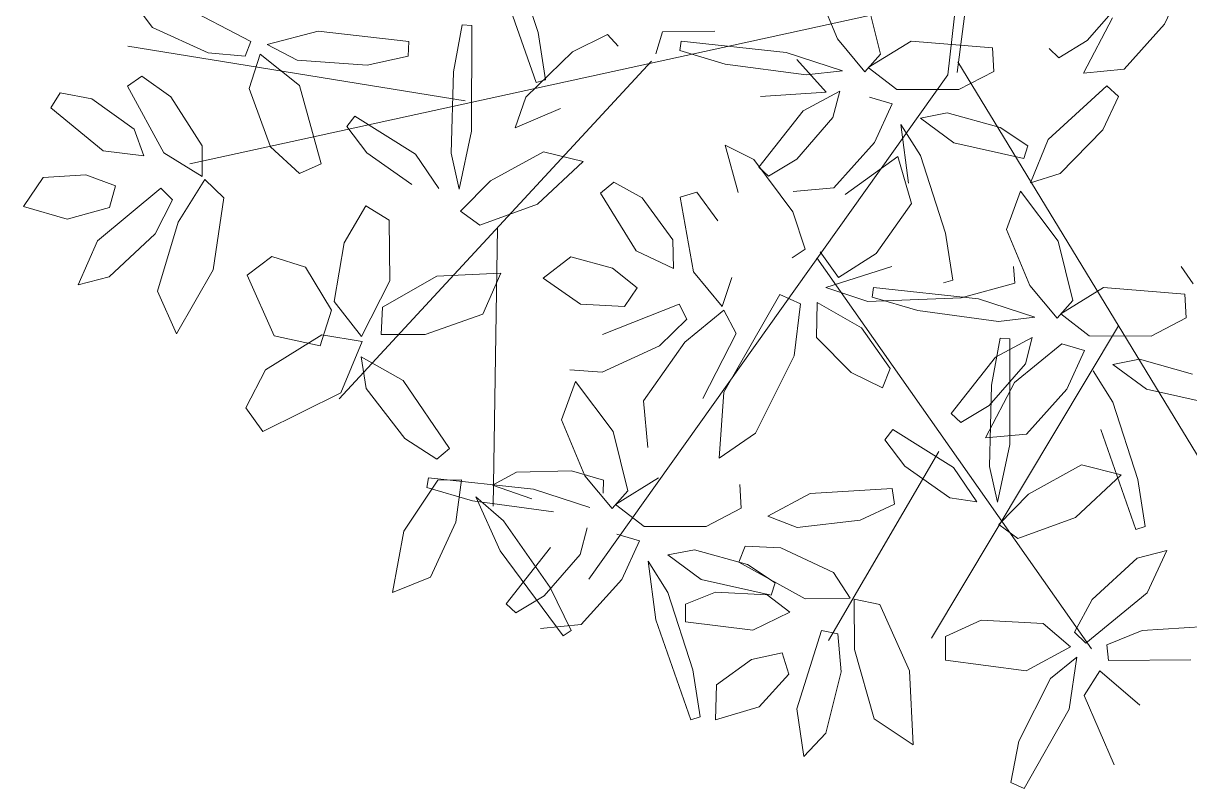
# Model space of a CAD drawing. Header units: inches. Extents: x 218980 to 233865, y 587194 to 599270.
# Drawn here: x 219076.251 to 219078.952, y 587477.676 to 587479.449 of the extents above; entities that cross this region are included whole.
import ezdxf

# ---------------------------------------------------------------- set-up
doc = ezdxf.new("R2010")
doc.units = ezdxf.units.IN
doc.header["$MEASUREMENT"] = 0
doc.layers.get('0').update_dxf_attribs({"lineweight": 0})
doc.layers.add('Proposed Urban Design', color=250, linetype='Continuous', lineweight=0)

# ---------------------------------------------------------------- blocks, each defined once
blk = doc.blocks.new('tree2')
at = {"color": 44}
for p, q in [((325197.4447, 3048392.6847), (325197.2803, 3048391.2113)), ((325197.512, 3048392.6512), (325197.3225, 3048391.221)), ((325197.3163, 3048391.5736), (325193.7676, 3048390.7982)), ((325195.0431, 3048391.0902), (325193.4813, 3048391.3439)), ((325195.9072, 3048391.2736), (325194.4594, 3048389.7096)), ((325197.3255, 3048391.2705), (325198.9193, 3048388.6524)), ((325197.2803, 3048391.2113), (325195.6173, 3048388.8744)), ((325195.1933, 3048390.5024), (325195.173, 3048389.2128)), ((325196.6734, 3048390.3632), (325197.9455, 3048388.5517)), ((325198.0709, 3048390.0475), (325197.2038, 3048388.6019)), ((325197.2375, 3048389.4655), (325196.7271, 3048388.5906))]:
    blk.add_line(p, q, dxfattribs=at)
at = {"color": 62}
for p, q in [((325195.3813, 3048391.4064), (325195.2654, 3048391.7654)), ((325195.2106, 3048391.6376), (325195.3728, 3048391.1756)), ((325196.6608, 3048391.6358), (325196.7689, 3048391.3769)), ((325196.9679, 3048391.3067), (325196.8995, 3048391.5822)), ((325193.5957, 3048391.4298), (325193.5089, 3048391.5436)), ((325195.03, 3048391.4418), (325194.9897, 3048391.2248)), ((325195.0746, 3048391.4397), (325195.03, 3048391.4418)), ((325195.0738, 3048390.9501), (325195.0746, 3048391.4397)), ((325194.1268, 3048391.3518), (325194.3621, 3048391.4133)), ((325194.3621, 3048391.4133), (325194.7824, 3048391.3655)), ((325194.7824, 3048391.3655), (325194.7802, 3048391.2965)), ((325195.4156, 3048391.1884), (325195.3813, 3048391.4064)), ((325196.7689, 3048391.3769), (325196.8946, 3048391.225)), ((325196.9114, 3048391.2445), (325197.1104, 3048391.3671)), ((325194.2658, 3048391.2783), (325194.1268, 3048391.3518)), ((325195.5406, 3048391.3175), (325195.3243, 3048391.107)), ((325194.5903, 3048391.2562), (325194.2658, 3048391.2783)), ((325194.7802, 3048391.2965), (325194.5903, 3048391.2562)), ((325196.8946, 3048391.225), (325196.9679, 3048391.3067)), ((325194.9897, 3048391.2248), (325194.9796, 3048390.8478)), ((325195.3728, 3048391.1756), (325195.4156, 3048391.1884)), ((325193.1239, 3048391.0582), (325193.1672, 3048391.1271)), ((325193.1672, 3048391.1271), (325193.3143, 3048391.0993)), ((325195.3243, 3048391.107), (325195.2756, 3048390.965)), ((325194.8131, 3048390.8435), (325194.5319, 3048391.0197)), ((325195.0165, 3048390.6819), (325195.0738, 3048390.9501)), ((325194.9796, 3048390.8478), (325195.0165, 3048390.6819)), ((325192.9969, 3048390.6016), (325193.0882, 3048390.7356))]:
    blk.add_line(p, q, dxfattribs=at)
at = {"color": 64}
for p, q in [((325198.2842, 3048391.4458), (325198.3672, 3048391.6246)), ((325193.7244, 3048391.5357), (325194.0512, 3048391.3651)), ((325197.9251, 3048391.3694), (325198.0925, 3048391.5617)), ((325198.0427, 3048391.4754), (325197.9085, 3048391.219)), ((325193.8534, 3048391.3128), (325193.5957, 3048391.4298)), ((325198.0971, 3048391.2368), (325198.2842, 3048391.4458)), ((325194.0512, 3048391.3651), (325194.0238, 3048391.2972)), ((325195.7035, 3048391.3977), (325195.5406, 3048391.3175)), ((325195.7524, 3048391.3432), (325195.7035, 3048391.3977)), ((325195.9277, 3048391.3085), (325195.9577, 3048391.4099)), ((325195.9577, 3048391.4099), (325196.2005, 3048391.4123)), ((325196.0442, 3048391.3672), (325196.0375, 3048391.323)), ((325196.5311, 3048391.3148), (325196.0442, 3048391.3672)), ((325197.1104, 3048391.3671), (325197.4861, 3048391.3361)), ((325197.7939, 3048391.2902), (325197.9251, 3048391.3694)), ((325194.0238, 3048391.2972), (325193.8534, 3048391.3128)), ((325196.0375, 3048391.323), (325196.249, 3048391.2602)), ((325196.7917, 3048391.2296), (325196.5311, 3048391.3148)), ((325197.4861, 3048391.3361), (325197.4929, 3048391.2265)), ((325197.7495, 3048391.3322), (325197.7939, 3048391.2902)), ((325194.043, 3048391.1478), (325194.0935, 3048391.3064)), ((325194.0935, 3048391.3064), (325194.2768, 3048391.1614)), ((325196.249, 3048391.2602), (325196.6229, 3048391.2103)), ((325196.5798, 3048391.2818), (325196.7169, 3048391.1311)), ((325193.4799, 3048391.158), (325193.5464, 3048391.205)), ((325193.5464, 3048391.205), (325193.6809, 3048391.1093)), ((325196.6229, 3048391.2103), (325196.7917, 3048391.2296)), ((325197.0431, 3048391.1428), (325196.9114, 3048391.2445)), ((325197.4929, 3048391.2265), (325197.3312, 3048391.1424)), ((325197.9085, 3048391.219), (325198.0971, 3048391.2368)), ((325193.6482, 3048390.8501), (325193.4799, 3048391.158)), ((325194.1413, 3048390.877), (325194.043, 3048391.1478)), ((325194.2768, 3048391.1614), (325194.3764, 3048390.7979)), ((325197.7445, 3048390.9111), (325198.0167, 3048391.1596)), ((325198.0167, 3048391.1596), (325198.0711, 3048391.1107)), ((325193.3143, 3048391.0993), (325193.5104, 3048390.9598)), ((325193.6809, 3048391.1093), (325193.8249, 3048390.8819)), ((325196.7169, 3048391.1311), (325196.4113, 3048391.1111)), ((325196.7794, 3048391.1353), (325196.6096, 3048391.0444)), ((325196.7478, 3048391.0129), (325196.7794, 3048391.1353)), ((325197.0225, 3048391.0758), (325196.9172, 3048391.1067)), ((325197.3312, 3048391.1424), (325197.0431, 3048391.1428)), ((325198.0711, 3048391.1107), (325197.9981, 3048390.9559)), ((325193.3663, 3048390.8582), (325193.1239, 3048391.0582)), ((325195.2756, 3048390.965), (325195.4855, 3048391.055)), ((325196.6096, 3048391.0444), (325196.4048, 3048390.7833)), ((325196.9395, 3048390.8969), (325197.0225, 3048391.0758)), ((325194.5319, 3048391.0197), (325194.4949, 3048390.9711)), ((325196.5804, 3048390.8206), (325196.7478, 3048391.0129)), ((325197.2772, 3048391.0345), (325197.153, 3048391.0103)), ((325197.153, 3048391.0103), (325197.3082, 3048390.8962)), ((325197.5228, 3048390.9661), (325197.2772, 3048391.0345)), ((325193.5104, 3048390.9598), (325193.5555, 3048390.8354)), ((325194.4949, 3048390.9711), (325194.5875, 3048390.849)), ((325197.0627, 3048390.9809), (325197.0978, 3048390.709)), ((325197.1527, 3048390.8368), (325197.0627, 3048390.9809)), ((325197.6507, 3048390.8817), (325197.5228, 3048390.9661)), ((325197.9981, 3048390.9559), (325197.7999, 3048390.7539)), ((325193.8249, 3048390.8819), (325193.8259, 3048390.7396)), ((325196.2475, 3048390.8852), (325196.3089, 3048390.6653)), ((325196.3818, 3048390.8181), (325196.2475, 3048390.8852)), ((325196.7523, 3048390.688), (325196.9395, 3048390.8969)), ((325197.3082, 3048390.8962), (325197.632, 3048390.8236)), ((325197.632, 3048390.8236), (325197.6507, 3048390.8817)), ((325197.6633, 3048390.7113), (325197.7445, 3048390.9111)), ((325193.5555, 3048390.8354), (325193.3663, 3048390.8582)), ((325193.8259, 3048390.7396), (325193.6482, 3048390.8501)), ((325194.2758, 3048390.7539), (325194.1413, 3048390.877)), ((325194.5875, 3048390.849), (325194.7964, 3048390.7028)), ((325194.9215, 3048390.6842), (325194.8131, 3048390.8435)), ((325195.4066, 3048390.8549), (325195.1606, 3048390.7201)), ((325195.5904, 3048390.809), (325195.4066, 3048390.8549)), ((325196.8045, 3048390.6572), (325197.0489, 3048390.833)), ((325197.0489, 3048390.833), (325197.1121, 3048390.6154)), ((325197.2686, 3048390.4778), (325197.1527, 3048390.8368)), ((325194.3764, 3048390.7979), (325194.2758, 3048390.7539)), ((325195.3785, 3048390.6119), (325195.5904, 3048390.809)), ((325196.5617, 3048390.5758), (325196.3818, 3048390.8181)), ((325196.4048, 3048390.7833), (325196.4492, 3048390.7414)), ((325196.4492, 3048390.7414), (325196.5804, 3048390.8206)), ((325193.0882, 3048390.7356), (325193.287, 3048390.7469)), ((325193.287, 3048390.7469), (325193.424, 3048390.6971)), ((325193.7142, 3048390.5289), (325193.8384, 3048390.7258)), ((325193.8384, 3048390.7258), (325193.9262, 3048390.6412)), ((325195.1606, 3048390.7201), (325195.0228, 3048390.5791)), ((325197.7999, 3048390.7539), (325197.6633, 3048390.7113)), ((325193.3412, 3048390.4413), (325193.6333, 3048390.6861)), ((325193.424, 3048390.6971), (325193.3962, 3048390.5963)), ((325193.6333, 3048390.6861), (325193.6886, 3048390.6322)), ((325195.6702, 3048390.6623), (325195.7332, 3048390.7139)), ((325195.8365, 3048390.3957), (325195.6702, 3048390.6623)), ((325195.7332, 3048390.7139), (325195.8637, 3048390.6408)), ((325196.0395, 3048390.6439), (325196.1174, 3048390.6673)), ((325196.1174, 3048390.6673), (325196.2146, 3048390.5339)), ((325196.5638, 3048390.6701), (325196.7523, 3048390.688)), ((325197.6169, 3048390.6721), (325197.5519, 3048390.4943)), ((325197.7906, 3048390.4407), (325197.6169, 3048390.6721)), ((325193.6886, 3048390.6322), (325193.6075, 3048390.4746)), ((325193.9262, 3048390.6412), (325193.8762, 3048390.3082)), ((325195.1118, 3048390.5149), (325195.3785, 3048390.6119)), ((325195.8637, 3048390.6408), (325196.0054, 3048390.4463)), ((325196.1013, 3048390.2985), (325196.0395, 3048390.6439)), ((325197.1121, 3048390.6154), (325196.9478, 3048390.383)), ((325193.1998, 3048390.542), (325192.9969, 3048390.6016)), ((325193.3962, 3048390.5963), (325193.1998, 3048390.542)), ((325194.4839, 3048390.4327), (325194.5834, 3048390.6039)), ((325194.5834, 3048390.6039), (325194.6915, 3048390.5377)), ((325195.0228, 3048390.5791), (325195.1118, 3048390.5149)), ((325196.6195, 3048390.4036), (325196.5617, 3048390.5758)), ((325193.619, 3048390.2094), (325193.7142, 3048390.5289)), ((325194.6915, 3048390.5377), (325194.6941, 3048390.2566)), ((325193.6075, 3048390.4746), (325193.3942, 3048390.2744)), ((325196.0054, 3048390.4463), (325196.0087, 3048390.314)), ((325197.3028, 3048390.2598), (325197.2686, 3048390.4778)), ((325197.5519, 3048390.4943), (325197.66, 3048390.2354)), ((325193.2502, 3048390.2373), (325193.3412, 3048390.4413)), ((325194.4361, 3048390.1604), (325194.4839, 3048390.4327)), ((325196.0087, 3048390.314), (325195.8365, 3048390.3957)), ((325196.5591, 3048390.3624), (325196.6195, 3048390.4036)), ((325194.034, 3048390.2828), (325194.1476, 3048390.3687)), ((325194.1476, 3048390.3687), (325194.3047, 3048390.3196)), ((325195.4048, 3048390.2697), (325195.5339, 3048390.3677)), ((325195.5339, 3048390.3677), (325195.726, 3048390.3153)), ((325196.7726, 3048390.2725), (325196.6887, 3048390.3905)), ((325196.9478, 3048390.383), (325196.7726, 3048390.2725)), ((325193.8762, 3048390.3082), (325193.7065, 3048390.0109)), ((325194.3047, 3048390.3196), (325194.4249, 3048390.1209)), ((325194.912, 3048390.2781), (325195.2086, 3048390.2928)), ((325195.2086, 3048390.2928), (325195.1262, 3048390.1017)), ((325195.726, 3048390.3153), (325195.8401, 3048390.2247)), ((325196.2347, 3048390.1373), (325196.1013, 3048390.2985)), ((325196.715, 3048390.2251), (325197.0203, 3048390.3234)), ((325197.5844, 3048390.3235), (325197.5897, 3048390.2465)), ((325193.3942, 3048390.2744), (325193.2502, 3048390.2373)), ((325194.1583, 3048390.0012), (325194.034, 3048390.2828)), ((325194.6941, 3048390.2566), (325194.5629, 3048389.999)), ((325194.6605, 3048390.1353), (325194.912, 3048390.2781)), ((325195.5782, 3048390.1487), (325195.4048, 3048390.2697)), ((325196.2789, 3048390.2726), (325196.2347, 3048390.1373)), ((325197.26, 3048390.2469), (325197.3028, 3048390.2598)), ((325197.5897, 3048390.2465), (325197.3423, 3048390.1775)), ((325193.7065, 3048390.0109), (325193.619, 3048390.2094)), ((325195.8401, 3048390.2247), (325195.7817, 3048390.1379)), ((325196.2415, 3048389.7402), (325196.5014, 3048390.1933)), ((325196.9085, 3048390.1609), (325196.715, 3048390.2251)), ((325197.3423, 3048390.1775), (325196.9085, 3048390.1609)), ((325196.9354, 3048390.2257), (325196.9286, 3048390.1816)), ((325196.9286, 3048390.1816), (325197.1401, 3048390.1187)), ((325197.4222, 3048390.1733), (325196.9354, 3048390.2257)), ((325194.4249, 3048390.1209), (325194.3718, 3048389.9549)), ((325194.5629, 3048389.999), (325194.4361, 3048390.1604)), ((325194.6545, 3048390.0082), (325194.6605, 3048390.1353)), ((325195.7817, 3048390.1379), (325195.5782, 3048390.1487)), ((325195.6804, 3048390.0084), (325196.0351, 3048390.1478)), ((325196.0351, 3048390.1478), (325196.0704, 3048390.0791)), ((325195.1262, 3048390.1017), (325194.8577, 3048390.0073)), ((325196.0704, 3048390.0791), (325195.9435, 3048389.9554)), ((325196.0619, 3048389.973), (325196.2422, 3048390.1203)), ((325196.2422, 3048390.1203), (325196.2986, 3048390.0121)), ((325197.1401, 3048390.1187), (325197.514, 3048390.0689)), ((325194.1186, 3048389.845), (325194.38, 3048390.0062)), ((325194.3718, 3048389.9549), (325194.1583, 3048390.0012)), ((325194.38, 3048390.0062), (325194.5666, 3048389.9755)), ((325194.5666, 3048389.9755), (325194.4671, 3048389.7379)), ((325194.8577, 3048390.0073), (325194.6545, 3048390.0082)), ((325195.8701, 3048389.7003), (325196.0619, 3048389.973)), ((325196.2986, 3048390.0121), (325196.1454, 3048389.7123)), ((325195.9435, 3048389.9554), (325195.6777, 3048389.8332)), ((325194.5619, 3048389.9044), (325194.7562, 3048389.7942)), ((325194.5849, 3048389.7575), (325194.5619, 3048389.9044)), ((325194.0275, 3048389.6679), (325194.1186, 3048389.845)), ((325195.6777, 3048389.8332), (325195.5293, 3048389.8437)), ((325195.5552, 3048389.7903), (325195.4902, 3048389.6124)), ((325195.7289, 3048389.5589), (325195.5552, 3048389.7903)), ((325194.4671, 3048389.7379), (325194.1061, 3048389.5591)), ((325194.1061, 3048389.5591), (325194.0275, 3048389.6679))]:
    blk.add_line(p, q, dxfattribs=at)
at = {"color": 66}
for p, q in [((325197.859, 3048390.1652), (325197.7906, 3048390.4407)), ((325198.361, 3048390.3232), (325198.4157, 3048390.2426)), ((325197.66, 3048390.2354), (325197.7857, 3048390.0835)), ((325196.5014, 3048390.1933), (325196.5979, 3048390.1501)), ((325197.8026, 3048390.103), (325198.0015, 3048390.2256)), ((325198.0015, 3048390.2256), (325198.3772, 3048390.1947)), ((325198.3772, 3048390.1947), (325198.3841, 3048390.085)), ((325196.5979, 3048390.1501), (325196.568, 3048389.9091)), ((325196.674, 3048390.1555), (325196.6714, 3048389.9935)), ((325196.8802, 3048390.0396), (325196.674, 3048390.1555)), ((325197.6828, 3048390.0881), (325197.4222, 3048390.1733)), ((325197.7857, 3048390.0835), (325197.859, 3048390.1652)), ((325197.514, 3048390.0689), (325197.6828, 3048390.0881)), ((325197.9342, 3048390.0013), (325197.8026, 3048390.103)), ((325198.3841, 3048390.085), (325198.2223, 3048390.0009)), ((325197.0133, 3048389.8509), (325196.8802, 3048390.0396)), ((325196.6714, 3048389.9935), (325196.8321, 3048389.8323)), ((325197.5229, 3048389.9907), (325197.4827, 3048389.7737)), ((325197.6705, 3048389.9939), (325197.5007, 3048389.9029)), ((325197.5676, 3048389.9886), (325197.5229, 3048389.9907)), ((325197.5668, 3048389.4989), (325197.5676, 3048389.9886)), ((325197.8084, 3048389.9652), (325197.5891, 3048389.785)), ((325197.6389, 3048389.8714), (325197.6705, 3048389.9939)), ((325197.9136, 3048389.9343), (325197.8084, 3048389.9652)), ((325198.2223, 3048390.0009), (325197.9342, 3048390.0013)), ((325196.568, 3048389.9091), (325196.3884, 3048389.5505)), ((325197.8306, 3048389.7555), (325197.9136, 3048389.9343)), ((325196.9769, 3048389.7606), (325197.0133, 3048389.8509)), ((325197.5007, 3048389.9029), (325197.2959, 3048389.6418)), ((325197.4715, 3048389.6791), (325197.6389, 3048389.8714)), ((325198.1683, 3048389.893), (325198.0442, 3048389.8688)), ((325198.4139, 3048389.8246), (325198.1683, 3048389.893)), ((325196.8321, 3048389.8323), (325196.9769, 3048389.7606)), ((325194.7637, 3048389.5259), (325194.5849, 3048389.7575)), ((325194.7562, 3048389.7942), (325194.9718, 3048389.48)), ((325197.5891, 3048389.785), (325197.4549, 3048389.5286)), ((325197.4827, 3048389.7737), (325197.4726, 3048389.3967)), ((325197.6435, 3048389.5465), (325197.8306, 3048389.7555)), ((325196.2208, 3048389.4346), (325196.2415, 3048389.7402)), ((325197.2959, 3048389.6418), (325197.3403, 3048389.5999)), ((325197.3403, 3048389.5999), (325197.4715, 3048389.6791)), ((325195.4902, 3048389.6124), (325195.5983, 3048389.3536)), ((325196.3884, 3048389.5505), (325196.2208, 3048389.4346)), ((325197.0249, 3048389.5685), (325196.9879, 3048389.52)), ((325197.3061, 3048389.3924), (325197.0249, 3048389.5685)), ((325197.4549, 3048389.5286), (325197.6435, 3048389.5465)), ((325194.9128, 3048389.4301), (325194.7637, 3048389.5259)), ((325194.9718, 3048389.48), (325194.9128, 3048389.4301)), ((325196.9879, 3048389.52), (325197.0805, 3048389.3978)), ((325197.5095, 3048389.2308), (325197.5668, 3048389.4989)), ((325195.2822, 3048389.3701), (325195.1707, 3048389.3106)), ((325195.5371, 3048389.3769), (325195.2822, 3048389.3701)), ((325195.6842, 3048389.3338), (325195.5371, 3048389.3769)), ((325197.0805, 3048389.3978), (325197.2894, 3048389.2516)), ((325197.4145, 3048389.2331), (325197.3061, 3048389.3924)), ((325197.4726, 3048389.3967), (325197.5095, 3048389.2308)), ((325194.917, 3048389.3334), (325194.7603, 3048389.0967)), ((325194.8737, 3048389.3439), (325194.8669, 3048389.2997)), ((325195.3605, 3048389.2915), (325194.8737, 3048389.3439)), ((325195.0267, 3048389.3347), (325194.917, 3048389.3334)), ((325194.9999, 3048389.1394), (325195.0267, 3048389.3347)), ((325195.1707, 3048389.3106), (325195.3526, 3048389.247)), ((325196.3155, 3048389.3128), (325196.3224, 3048389.2032)), ((325194.8669, 3048389.2997), (325195.0784, 3048389.2368)), ((325196.4455, 3048389.1671), (325196.6413, 3048389.2719)), ((325196.6413, 3048389.2719), (325197.0215, 3048389.2949)), ((325197.0215, 3048389.2949), (325197.0328, 3048389.2226)), ((325197.6536, 3048389.269), (325197.5158, 3048389.128)), ((325195.0784, 3048389.2368), (325195.4523, 3048389.187)), ((325195.0929, 3048389.2559), (325195.2064, 3048389.0063)), ((325195.2213, 3048389.1445), (325195.0929, 3048389.2559)), ((325197.0328, 3048389.2226), (325196.8731, 3048389.1478)), ((325197.2894, 3048389.2516), (325197.4145, 3048389.2331)), ((325196.5824, 3048389.1146), (325196.4455, 3048389.1671)), ((325194.7603, 3048389.0967), (325194.7074, 3048388.8122)), ((325194.8824, 3048388.8847), (325194.9999, 3048389.1394)), ((325196.8731, 3048389.1478), (325196.5824, 3048389.1146)), ((325195.439, 3048389.021), (325195.2342, 3048388.76)), ((325196.5064, 3048389.0199), (325196.7501, 3048388.9058)), ((325194.7074, 3048388.8122), (325194.8824, 3048388.8847)), ((325196.7501, 3048388.9058), (325196.8276, 3048388.7863)), ((325196.8456, 3048388.7815), (325196.9652, 3048388.7574))]:
    blk.add_line(p, q, dxfattribs=at)
at = {"color": 68}
for p, q in [((325198.0442, 3048389.8688), (325198.1994, 3048389.7547)), ((325198.0438, 3048389.6953), (325197.9538, 3048389.8394)), ((325198.1994, 3048389.7547), (325198.5231, 3048389.6821)), ((325195.8901, 3048389.4842), (325195.8701, 3048389.7003)), ((325198.1597, 3048389.3363), (325198.0438, 3048389.6953)), ((325195.7973, 3048389.2834), (325195.7289, 3048389.5589)), ((325197.989, 3048389.5675), (325198.1511, 3048389.1054)), ((325197.8996, 3048389.4038), (325197.6536, 3048389.269)), ((325198.0833, 3048389.3579), (325197.8996, 3048389.4038)), ((325195.5983, 3048389.3536), (325195.724, 3048389.2017)), ((325195.6834, 3048389.2728), (325195.6842, 3048389.3338)), ((325195.7409, 3048389.2212), (325195.9398, 3048389.3438)), ((325197.8715, 3048389.1608), (325198.0833, 3048389.3579)), ((325198.1939, 3048389.1183), (325198.1597, 3048389.3363)), ((325195.6211, 3048389.2063), (325195.3605, 3048389.2915)), ((325195.724, 3048389.2017), (325195.7973, 3048389.2834)), ((325195.8725, 3048389.1194), (325195.7409, 3048389.2212)), ((325196.3224, 3048389.2032), (325196.1606, 3048389.1191)), ((325197.6048, 3048389.0637), (325197.8715, 3048389.1608)), ((325195.4375, 3048388.8355), (325195.2213, 3048389.1445)), ((325195.5772, 3048388.9896), (325195.6088, 3048389.112)), ((325196.1606, 3048389.1191), (325195.8725, 3048389.1194)), ((325197.5158, 3048389.128), (325197.6048, 3048389.0637)), ((325198.1511, 3048389.1054), (325198.1939, 3048389.1183)), ((325195.8519, 3048389.0524), (325195.7467, 3048389.0834)), ((325195.7689, 3048388.8736), (325195.8519, 3048389.0524)), ((325195.2064, 3048389.0063), (325195.4972, 3048388.6123)), ((325195.4098, 3048388.7973), (325195.5772, 3048388.9896)), ((325196.1066, 3048389.0112), (325195.9825, 3048388.987)), ((325195.9825, 3048388.987), (325196.1377, 3048388.8728)), ((325196.3522, 3048388.9428), (325196.1066, 3048389.0112)), ((325196.3108, 3048388.9527), (325196.3415, 3048389.028)), ((325196.3415, 3048389.028), (325196.5064, 3048389.0199)), ((325198.1562, 3048388.9718), (325198.2948, 3048389.0073)), ((325198.2948, 3048389.0073), (325198.2034, 3048388.8119)), ((325195.8921, 3048388.9576), (325195.9273, 3048388.6856)), ((325195.9821, 3048388.8134), (325195.8921, 3048388.9576)), ((325196.6184, 3048388.7838), (325196.3108, 3048388.9527)), ((325196.4802, 3048388.8584), (325196.3522, 3048388.9428)), ((325197.9478, 3048388.7802), (325198.1562, 3048388.9718)), ((325195.5343, 3048388.6372), (325195.4375, 3048388.8355)), ((325195.5818, 3048388.6646), (325195.7689, 3048388.8736)), ((325196.1377, 3048388.8728), (325196.4614, 3048388.8003)), ((325196.4614, 3048388.8003), (325196.4802, 3048388.8584)), ((325195.2786, 3048388.7181), (325195.4098, 3048388.7973)), ((325196.098, 3048388.4545), (325195.9821, 3048388.8134)), ((325196.0639, 3048388.7583), (325196.2028, 3048388.814)), ((325196.2028, 3048388.814), (325196.4431, 3048388.8021)), ((325196.4431, 3048388.8021), (325196.5482, 3048388.7215)), ((325196.8276, 3048388.7863), (325196.6184, 3048388.7838)), ((325196.8469, 3048388.5487), (325196.8456, 3048388.7815)), ((325197.867, 3048388.6294), (325197.9478, 3048388.7802)), ((325198.2034, 3048388.8119), (325197.9188, 3048388.5777)), ((325195.2342, 3048388.76), (325195.2786, 3048388.7181)), ((325196.0645, 3048388.677), (325196.0639, 3048388.7583)), ((325196.5482, 3048388.7215), (325196.3764, 3048388.6389)), ((325196.9652, 3048388.7574), (325197.1022, 3048388.4499)), ((325195.3932, 3048388.6468), (325195.5818, 3048388.6646)), ((325195.9273, 3048388.6856), (325196.0895, 3048388.2236)), ((325196.3764, 3048388.6389), (325196.0645, 3048388.677)), ((325197.2684, 3048388.6095), (325197.4342, 3048388.6852)), ((325197.4342, 3048388.6852), (325197.7219, 3048388.67)), ((325197.7219, 3048388.67), (325197.8482, 3048388.5616)), ((325195.4972, 3048388.6123), (325195.5343, 3048388.6372)), ((325196.5797, 3048388.2741), (325196.6941, 3048388.6376)), ((325196.6941, 3048388.6376), (325196.7697, 3048388.622)), ((325196.7697, 3048388.622), (325196.7862, 3048388.4455)), ((325197.2696, 3048388.4997), (325197.2684, 3048388.6095)), ((325197.9188, 3048388.5777), (325197.867, 3048388.6294)), ((325198.0165, 3048388.5704), (325198.1798, 3048388.637)), ((325198.1798, 3048388.637), (325198.4718, 3048388.6552)), ((325197.8482, 3048388.5616), (325197.6432, 3048388.4495)), ((325198.0241, 3048388.4976), (325198.0165, 3048388.5704)), ((325196.2081, 3048388.3858), (325196.3696, 3048388.5024)), ((325196.3696, 3048388.5024), (325196.5117, 3048388.5342)), ((325196.5117, 3048388.5342), (325196.5426, 3048388.4343)), ((325196.9386, 3048388.2282), (325196.8469, 3048388.5487)), ((325197.755, 3048388.414), (325197.8771, 3048388.5133)), ((325197.8771, 3048388.5133), (325197.8418, 3048388.2726)), ((325198.4049, 3048388.5011), (325198.0241, 3048388.4976)), ((325196.1322, 3048388.2365), (325196.098, 3048388.4545)), ((325197.1022, 3048388.4499), (325197.1193, 3048388.108)), ((325197.6432, 3048388.4495), (325197.2696, 3048388.4997)), ((325197.9847, 3048388.4507), (325197.9119, 3048388.3362)), ((325198.1687, 3048388.2918), (325197.9847, 3048388.4507)), ((325196.5426, 3048388.4343), (325196.4063, 3048388.2828)), ((325196.7862, 3048388.4455), (325196.7143, 3048388.1619)), ((325197.6081, 3048388.1238), (325197.755, 3048388.414)), ((325196.2032, 3048388.2238), (325196.2081, 3048388.3858)), ((325197.9119, 3048388.3362), (325198.0509, 3048388.0152)), ((325196.0895, 3048388.2236), (325196.1322, 3048388.2365)), ((325196.4063, 3048388.2828), (325196.2032, 3048388.2238)), ((325196.6129, 3048388.0531), (325196.5797, 3048388.2741)), ((325197.8418, 3048388.2726), (325197.6338, 3048387.9043)), ((325197.1193, 3048388.108), (325196.9386, 3048388.2282)), ((325196.7143, 3048388.1619), (325196.6129, 3048388.0531)), ((325197.5711, 3048387.9333), (325197.6081, 3048388.1238)), ((325197.6338, 3048387.9043), (325197.5711, 3048387.9333))]:
    blk.add_line(p, q, dxfattribs=at)

msp = doc.modelspace()

# ---------------------------------------------------------------- block references
at = {"layer": 'Proposed Urban Design', "xscale": 0.5, "yscale": 0.5, "zscale": 0.5}
msp.add_blockref('tree2', (56479.7524, -936716.276), dxfattribs=at)

doc.saveas('drawing.dxf')
